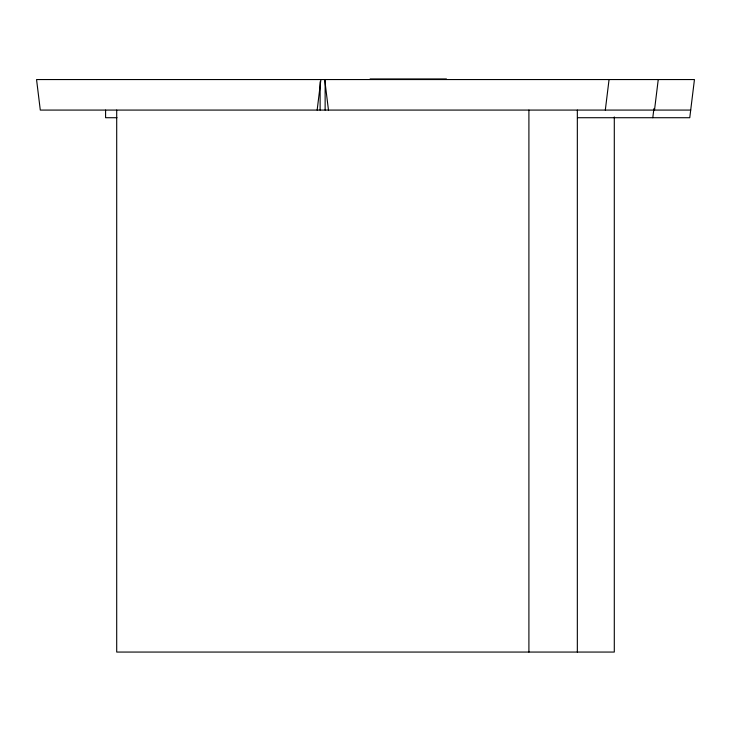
<?xml version="1.0" encoding="UTF-8"?>
<svg xmlns="http://www.w3.org/2000/svg" width="731" height="731" viewBox="0 0 731 731"><rect width="100%" height="100%" fill="white"/><g stroke="black" fill="none" stroke-linecap="round" stroke-linejoin="round"><path stroke-width="1.1" d="M317.153 110.079L320.9 79.551M605.314 110.079L609.06 79.551M652.801 117.718L653.733 110.079M653.852 109.129L653.907 108.654M654.501 110.079L658.247 79.551M370.105 78.939L446.44 78.939M690.704 110.079L40.296 110.079L36.55 79.551L694.45 79.551L689.762 117.718L577.554 117.718M116.978 117.718L105.584 117.718L105.584 110.079M324.71 79.551L328.466 110.079M614.296 116.933L614.296 652.061L116.704 652.061L116.704 110.079M577.335 110.079L577.335 652.061M528.906 110.079L528.906 652.061M325.131 80.675L325.131 110.079M320.123 81.808L320.123 110.079"/></g></svg>
